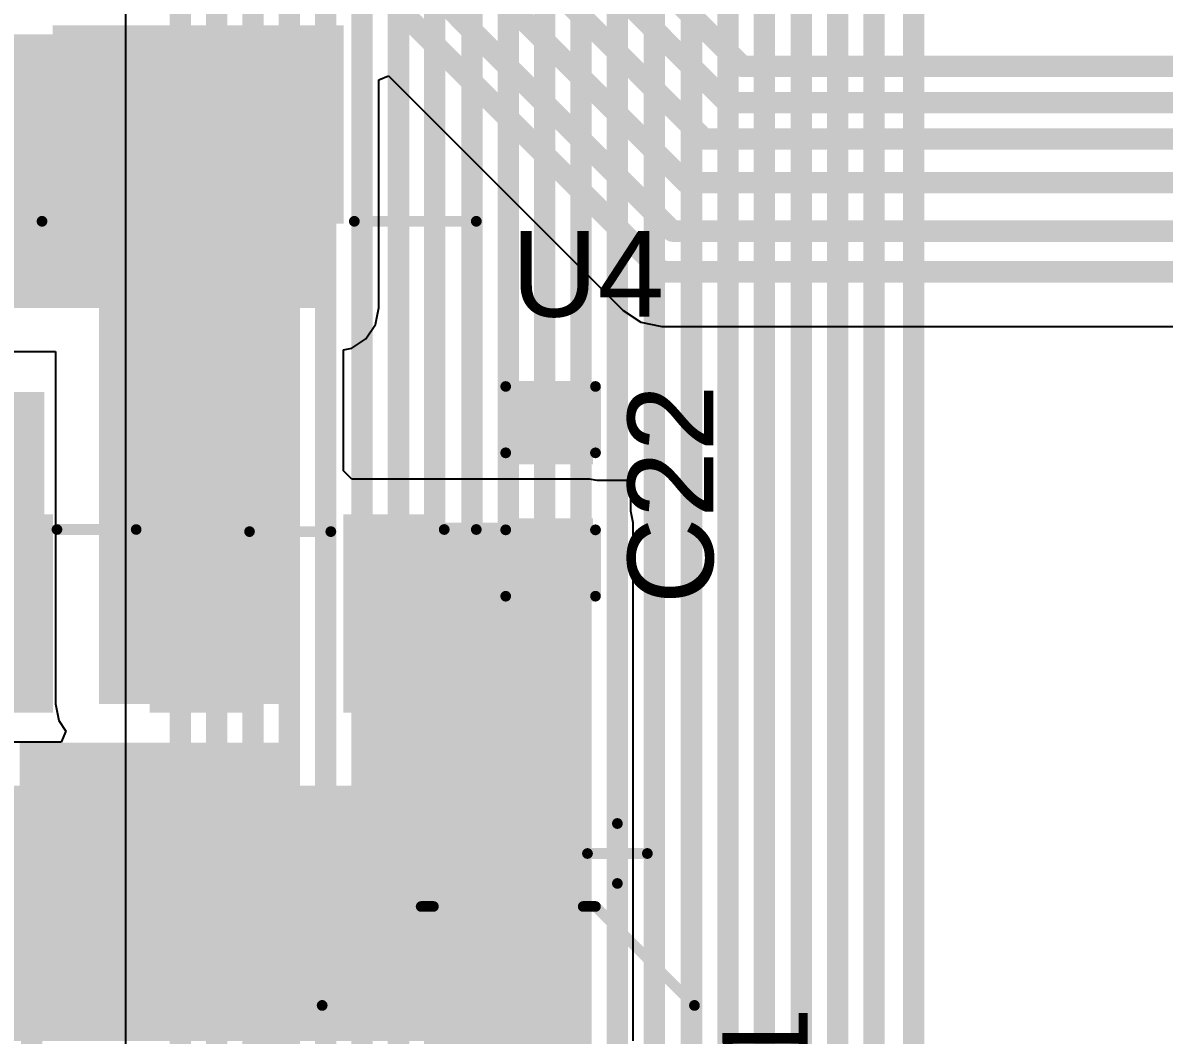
# Model space of a CAD drawing. Header units: millimetres. Extents: x -3 to 5437, y -3 to 5435.
# Drawn here: x 98.79 to 112.34, y 38.62 to 50.63 of the extents above; entities that cross this region are included whole.
import ezdxf

# ---------------------------------------------------------------- set-up
doc = ezdxf.new("R2010")
doc.units = ezdxf.units.MM
for name, color, linetype in [('BottomLayer', 5, 'Continuous'), ('TopLayer', 1, 'Continuous'), ('TopOverlay', 2, 'Continuous'), ('TopPaste', 8, 'Continuous'), ('TopSolder', 216, 'Continuous')]:
    doc.layers.add(name, color=color, linetype=linetype)
doc.styles.add('Arial', font='', dxfattribs={"height": 0.2})
doc.styles.get('Arial').set_extended_font_data('Arial')

# ---------------------------------------------------------------- blocks, each defined once
blk = doc.blocks.new('SOT_223_365')
at = {"layer": 'TopLayer'}
for points in [[(-1.625, 3.975), (1.625, 3.975), (1.625, 1.825), (-1.625, 1.825)], [(-2.775, -1.825), (-1.825, -1.825), (-1.825, -3.975), (-2.775, -3.975)], [(-0.475, -1.825), (0.475, -1.825), (0.475, -3.975), (-0.475, -3.975)], [(1.825, -1.825), (2.775, -1.825), (2.775, -3.975), (1.825, -3.975)]]:
    blk.add_hatch(color=1, dxfattribs=at).paths.add_polyline_path(points)
at = {"layer": 'TopPaste'}
for points in [[(-1.625, 3.975), (1.625, 3.975), (1.625, 1.825), (-1.625, 1.825)], [(-2.775, -1.825), (-1.825, -1.825), (-1.825, -3.975), (-2.775, -3.975)], [(-0.475, -1.825), (0.475, -1.825), (0.475, -3.975), (-0.475, -3.975)], [(1.825, -1.825), (2.775, -1.825), (2.775, -3.975), (1.825, -3.975)]]:
    blk.add_hatch(color=8, dxfattribs=at).paths.add_polyline_path(points)
at = {"layer": 'TopSolder'}
for points in [[(-1.727, 4.077), (1.727, 4.077), (1.727, 1.723), (-1.727, 1.723)], [(-2.877, -1.723), (-1.723, -1.723), (-1.723, -4.077), (-2.877, -4.077)], [(-0.577, -1.723), (0.577, -1.723), (0.577, -4.077), (-0.577, -4.077)], [(1.723, -1.723), (2.877, -1.723), (2.877, -4.077), (1.723, -4.077)]]:
    blk.add_hatch(color=216, dxfattribs=at).paths.add_polyline_path(points)
at = {"layer": 'TopOverlay', "const_width": 0.127}
for points in [[(-3.277, 1.753), (-1.854, 1.753)], [(-3.277, -1.905), (-3.277, 1.753)], [(1.854, 1.753), (3.302, 1.753)], [(3.302, -1.905), (3.302, 1.753)], [(-3.277, -1.905), (-3.023, -1.905)], [(-1.676, -1.905), (-0.737, -1.905)], [(0.61, -1.93), (1.575, -1.93)], [(2.921, -1.905), (3.302, -1.905)]]:
    blk.add_lwpolyline(points, dxfattribs=at)
at = {"layer": 'TopOverlay'}
for points, const_width in [([(-3.308, 1.753, 1), (-3.245, 1.753, 1)], 0.0635), ([(-3.308, 1.753, 1), (-3.245, 1.753, 1)], 0.0635), ([(-1.886, 1.753, 1), (-1.822, 1.753, 1)], 0.0635), ([(1.822, 1.753, 1), (1.886, 1.753, 1)], 0.0635), ([(3.27, 1.753, 1), (3.334, 1.753, 1)], 0.0635), ([(3.27, 1.753, 1), (3.334, 1.753, 1)], 0.0635), ([(-3.308, -1.905, 1), (-3.245, -1.905, 1)], 0.0635), ([(-3.308, -1.905, 1), (-3.245, -1.905, 1)], 0.0635), ([(-3.054, -1.905, 1), (-2.991, -1.905, 1)], 0.0635), ([(-1.708, -1.905, 1), (-1.645, -1.905, 1)], 0.0635), ([(-0.768, -1.905, 1), (-0.705, -1.905, 1)], 0.0635), ([(0.578, -1.93, 1), (0.641, -1.93, 1)], 0.0635), ([(1.543, -1.93, 1), (1.607, -1.93, 1)], 0.0635), ([(2.889, -1.905, 1), (2.953, -1.905, 1)], 0.0635), ([(3.27, -1.905, 1), (3.334, -1.905, 1)], 0.0635), ([(3.27, -1.905, 1), (3.334, -1.905, 1)], 0.0635), ([(-3.101, -2.819, 1), (-3.604, -2.819, 1)], 0.4), ([(-3.704, -2.819, 1), (-3.504, -2.819, 1)], 0.2), ([(-3.201, -2.819, 1), (-3.001, -2.819, 1)], 0.2)]:
    blk.add_lwpolyline(points, format="xyb", close=True, dxfattribs=dict(at, const_width=const_width))
blk = doc.blocks.new('SMA_371')
at = {"layer": 'TopLayer'}
for points in [[(-3, 1), (-1, 1), (-1, -1), (-3, -1)], [(1, 1), (3, 1), (3, -1), (1, -1)]]:
    blk.add_hatch(color=1, dxfattribs=at).paths.add_polyline_path(points)
at = {"layer": 'TopOverlay'}
for points in [[(-4.242, -1.549), (-3.075, -1.549), (-3.075, 1.55), (-4.242, 1.55)], [(-3.097, 1.041), (-2.393, 1.041), (-2.393, 1.549), (-3.097, 1.549)], [(-3.096, -1.549), (-2.392, -1.549), (-2.392, -1.067), (-3.096, -1.067)]]:
    blk.add_hatch(color=2, dxfattribs=at).paths.add_polyline_path(points)
at = {"layer": 'TopPaste'}
for points in [[(-3, 1), (-1, 1), (-1, -1), (-3, -1)], [(1, 1), (3, 1), (3, -1), (1, -1)]]:
    blk.add_hatch(color=8, dxfattribs=at).paths.add_polyline_path(points)
at = {"layer": 'TopSolder'}
for points in [[(-3.102, 1.102), (-0.898, 1.102), (-0.898, -1.102), (-3.102, -1.102)], [(0.898, 1.102), (3.102, 1.102), (3.102, -1.102), (0.898, -1.102)]]:
    blk.add_hatch(color=216, dxfattribs=at).paths.add_polyline_path(points)
at = {"layer": 'TopOverlay', "const_width": 0.254}
for points in [[(2.083, 1.408), (-2.393, 1.408)], [(2.061, 1.219), (2.061, 1.408)], [(2.061, -1.408), (2.061, -1.219)], [(2.057, -1.408), (-2.393, -1.408)]]:
    blk.add_lwpolyline(points, dxfattribs=at)
at = {"layer": 'TopOverlay', "const_width": 0.127}
for points in [[(-2.456, 1.408, 1), (-2.329, 1.408, 1)], [(1.998, 1.408, 1), (2.125, 1.408, 1)], [(2.019, 1.408, 1), (2.146, 1.408, 1)], [(1.998, 1.219, 1), (2.125, 1.219, 1)], [(1.998, -1.219, 1), (2.125, -1.219, 1)], [(-2.456, -1.408, 1), (-2.329, -1.408, 1)], [(1.994, -1.408, 1), (2.121, -1.408, 1)], [(1.998, -1.408, 1), (2.125, -1.408, 1)]]:
    blk.add_lwpolyline(points, format="xyb", close=True, dxfattribs=at)
blk = doc.blocks.new('C__0603_375')
at = {"layer": 'TopLayer'}
for points in [[(-0.381, 0.445), (-0.381, -0.445), (-1.143, -0.445), (-1.143, 0.445)], [(1.143, 0.445), (1.143, -0.445), (0.381, -0.445), (0.381, 0.445)]]:
    blk.add_hatch(color=1, dxfattribs=at).paths.add_polyline_path(points)
at = {"layer": 'TopPaste'}
for points in [[(-0.381, 0.445), (-0.381, -0.445), (-1.143, -0.445), (-1.143, 0.445)], [(1.143, 0.445), (1.143, -0.445), (0.381, -0.445), (0.381, 0.445)]]:
    blk.add_hatch(color=8, dxfattribs=at).paths.add_polyline_path(points)
at = {"layer": 'TopSolder'}
for points in [[(-0.321, 0.504), (-0.321, -0.504), (-1.203, -0.504), (-1.203, 0.504)], [(1.203, 0.504), (1.203, -0.504), (0.321, -0.504), (0.321, 0.504)]]:
    blk.add_hatch(color=216, dxfattribs=at).paths.add_polyline_path(points)
at = {"layer": 'TopOverlay', "const_width": 0.127}
for points in [[(-1.245, 0.533), (-1.245, -0.533)], [(-1.245, 0.533), (-0.457, 0.533)], [(0.457, 0.533), (1.245, 0.533)], [(1.245, 0.533), (1.245, -0.533)], [(-1.245, -0.533), (-0.457, -0.533)], [(0.457, -0.533), (1.245, -0.533)]]:
    blk.add_lwpolyline(points, dxfattribs=at)
at = {"layer": 'TopOverlay', "const_width": 0.0635}
for points in [[(-1.276, 0.533, 1), (-1.213, 0.533, 1)], [(-1.276, 0.533, 1), (-1.213, 0.533, 1)], [(-0.489, 0.533, 1), (-0.425, 0.533, 1)], [(0.425, 0.533, 1), (0.489, 0.533, 1)], [(1.213, 0.533, 1), (1.276, 0.533, 1)], [(1.213, 0.533, 1), (1.276, 0.533, 1)], [(-1.276, -0.533, 1), (-1.213, -0.533, 1)], [(-1.276, -0.533, 1), (-1.213, -0.533, 1)], [(-0.489, -0.533, 1), (-0.425, -0.533, 1)], [(0.425, -0.533, 1), (0.489, -0.533, 1)], [(1.213, -0.533, 1), (1.276, -0.533, 1)], [(1.213, -0.533, 1), (1.276, -0.533, 1)]]:
    blk.add_lwpolyline(points, format="xyb", close=True, dxfattribs=at)
blk = doc.blocks.new('RVT1E100M0405__376')
at = {"layer": 'TopLayer'}
for points in [[(-3.1, 0.8), (-0.5, 0.8), (-0.5, -0.8), (-3.1, -0.8)], [(0.5, 0.8), (3.1, 0.8), (3.1, -0.8), (0.5, -0.8)]]:
    blk.add_hatch(color=1, dxfattribs=at).paths.add_polyline_path(points)
at = {"layer": 'TopPaste'}
for points in [[(-3.1, 0.8), (-0.5, 0.8), (-0.5, -0.8), (-3.1, -0.8)], [(0.5, 0.8), (3.1, 0.8), (3.1, -0.8), (0.5, -0.8)]]:
    blk.add_hatch(color=8, dxfattribs=at).paths.add_polyline_path(points)
at = {"layer": 'TopSolder'}
for points in [[(-3.202, 0.902), (-0.398, 0.902), (-0.398, -0.902), (-3.202, -0.902)], [(0.398, 0.902), (3.202, 0.902), (3.202, -0.902), (0.398, -0.902)]]:
    blk.add_hatch(color=216, dxfattribs=at).paths.add_polyline_path(points)
at = {"layer": 'TopOverlay', "const_width": 0.127}
for points in [[(-2.115, 1.035), (-0.94, 2.21)], [(2.159, 2.21), (-0.94, 2.21)], [(2.159, 0.991), (2.159, 2.21)], [(-2.743, 0.94), (-2.743, 1.651)], [(-2.388, 1.295), (-3.099, 1.295)], [(-2.115, 0.889), (-2.115, 1.035)], [(-2.115, -1.035), (-2.115, -0.889)], [(2.159, -2.21), (2.159, -0.991)], [(-0.94, -2.21), (-2.115, -1.035)], [(2.159, -2.21), (-0.94, -2.21)]]:
    blk.add_lwpolyline(points, dxfattribs=at)
at = {"layer": 'TopOverlay', "const_width": 0.0635}
for points in [[(-0.972, 2.21, 1), (-0.908, 2.21, 1)], [(-0.972, 2.21, 1), (-0.908, 2.21, 1)], [(2.127, 2.21, 1), (2.191, 2.21, 1)], [(2.127, 2.21, 1), (2.191, 2.21, 1)], [(-2.775, 1.651, 1), (-2.711, 1.651, 1)], [(-3.131, 1.295, 1), (-3.067, 1.295, 1)], [(-2.419, 1.295, 1), (-2.356, 1.295, 1)], [(-2.146, 1.035, 1), (-2.083, 1.035, 1)], [(-2.146, 1.035, 1), (-2.083, 1.035, 1)], [(-2.775, 0.94, 1), (-2.711, 0.94, 1)], [(-2.146, 0.889, 1), (-2.083, 0.889, 1)], [(2.127, 0.991, 1), (2.191, 0.991, 1)], [(-2.146, -0.889, 1), (-2.083, -0.889, 1)], [(2.127, -0.991, 1), (2.191, -0.991, 1)], [(-2.146, -1.035, 1), (-2.083, -1.035, 1)], [(-2.146, -1.035, 1), (-2.083, -1.035, 1)], [(-0.972, -2.21, 1), (-0.908, -2.21, 1)], [(-0.972, -2.21, 1), (-0.908, -2.21, 1)], [(2.127, -2.21, 1), (2.191, -2.21, 1)], [(2.127, -2.21, 1), (2.191, -2.21, 1)]]:
    blk.add_lwpolyline(points, format="xyb", close=True, dxfattribs=at)

msp = doc.modelspace()

# ---------------------------------------------------------------- hatches: boundary and pattern name
at = {"layer": 'TopLayer'}
for points in [[(90.043, 47.247), (102.495, 47.247), (102.495, 50.495), (90.043, 50.495)], [(99.694, 42.547), (102.079, 42.547), (102.079, 49.48), (99.694, 49.48)], [(93.589, 42.547), (99.045, 42.547), (99.045, 46.247), (93.589, 46.247)], [(102.695, 38.547), (105.516, 38.547), (105.516, 44.697), (102.695, 44.697)], [(87.071, 38.547), (105.516, 38.547), (105.516, 41.577), (87.071, 41.577)]]:
    msp.add_hatch(color=1, dxfattribs=at).paths.add_polyline_path(points)

# ---------------------------------------------------------------- linework, layer by layer
at = {"layer": 'BottomLayer'}
msp.add_line((100.009, 52.83), (100.009, 23.036), dxfattribs=at)
at = {"layer": 'BottomLayer', "const_width": 0.254}
for points in [[(104.984, 12.952), (104.984, 62.755)], [(105.416, 60.249), (105.416, 12.773)], [(108.03, 11.724), (108.03, 59.837)], [(108.462, 11.545), (108.462, 55.257)], [(103.248, 13.659), (103.248, 54.202)], [(103.679, 54.051), (103.679, 13.48)], [(104.12, 54.051), (104.12, 13.31)], [(104.552, 54.051), (104.552, 13.131)], [(105.847, 54.051), (105.847, 12.595)], [(106.287, 54.051), (106.287, 12.423)], [(106.727, 54.051), (106.727, 12.253)], [(107.159, 54.051), (107.159, 12.074)], [(107.591, 54.051), (107.591, 11.896)], [(108.893, 11.013), (108.893, 53.996)], [(102.384, 14.016), (102.384, 53.845)], [(102.816, 13.838), (102.816, 53.872)], [(101.952, 14.195), (101.952, 53.666)], [(101.52, 53.456), (101.52, 14.374)], [(101.089, 14.553), (101.089, 53.277)], [(100.657, 53.099), (100.657, 14.732)], [(109.366, 10.455), (109.366, 52.794)]]:
    msp.add_lwpolyline(points, dxfattribs=at)
at = {"layer": 'TopLayer'}
for p, q in [((103.013, 49.954), (103.131, 50.003)), ((103.131, 50.003), (105.916, 47.217)), ((103.013, 47.247), (103.013, 49.954)), ((102.974, 47.049), (103.013, 47.247)), ((105.916, 47.217), (106.127, 47.077)), ((102.862, 46.881), (102.974, 47.049)), ((106.127, 47.077), (106.374, 47.027)), ((106.374, 47.027), (142.498, 47.027)), ((102.597, 46.749), (102.694, 46.768)), ((102.694, 46.768), (102.862, 46.881)), ((90.043, 46.729), (99.176, 46.729)), ((99.176, 46.729), (99.176, 42.547)), ((102.597, 45.314), (102.597, 46.749)), ((102.695, 45.215), (102.597, 45.314)), ((105.516, 45.215), (102.695, 45.215)), ((105.607, 45.197), (105.516, 45.215)), ((106.006, 45.197), (105.607, 45.197)), ((106.006, 44.836), (106.006, 45.197)), ((106.034, 44.697), (106.006, 44.836)), ((106.034, 38.547), (106.034, 44.697)), ((99.176, 42.547), (99.216, 42.349)), ((99.216, 42.349), (99.3, 42.222)), ((99.3, 42.222), (99.245, 42.095)), ((99.245, 42.095), (90.779, 42.095))]:
    msp.add_line(p, q, dxfattribs=at)
at = {"layer": 'TopLayer', "const_width": 0.254}
for points in [[(101.471, 53.927), (106.664, 48.733)], [(101.395, 53.265), (106.501, 48.158)], [(101.268, 52.781), (106.374, 47.675)], [(105.464, 51.98), (107.331, 50.114)], [(104.971, 51.863), (106.592, 50.241)], [(104.471, 51.657), (106.878, 49.25)], [(106.592, 50.241), (107.152, 49.682)], [(107.331, 50.114), (119.669, 50.114)], [(107.152, 49.682), (118.809, 49.682)], [(106.878, 49.25), (118.988, 49.25)], [(106.664, 48.733), (136.609, 48.733)], [(106.501, 48.158), (140.658, 48.158)], [(106.374, 47.675), (142.498, 47.675)]]:
    msp.add_lwpolyline(points, dxfattribs=at)
at = {"layer": 'TopLayer', "const_width": 0.127}
for points in [[(106.529, 50.241, 1), (106.656, 50.241, 1)], [(106.529, 50.241, 1), (106.656, 50.241, 1)], [(107.267, 50.114, 1), (107.394, 50.114, 1)], [(107.267, 50.114, 1), (107.394, 50.114, 1)], [(107.088, 49.682, 1), (107.215, 49.682, 1)], [(107.088, 49.682, 1), (107.215, 49.682, 1)], [(106.814, 49.25, 1), (106.941, 49.25, 1)], [(106.814, 49.25, 1), (106.941, 49.25, 1)], [(106.601, 48.733, 1), (106.728, 48.733, 1)], [(106.601, 48.733, 1), (106.728, 48.733, 1)], [(106.438, 48.158, 1), (106.565, 48.158, 1)], [(106.438, 48.158, 1), (106.565, 48.158, 1)], [(106.311, 47.675, 1), (106.438, 47.675, 1)], [(106.311, 47.675, 1), (106.438, 47.675, 1)]]:
    msp.add_lwpolyline(points, format="xyb", close=True, dxfattribs=at)

# ---------------------------------------------------------------- block references
msp.add_blockref('SOT_223_365', (100.87, 46.522))
for name, p, rotation in [('C__0603_375', (105.054, 45.07), 90), ('SMA_371', (100.301, 37.847), 270), ('RVT1E100M0405__376', (104.552, 38.029), 270)]:
    msp.add_blockref(name, p, dxfattribs=dict(rotation=rotation))

# ---------------------------------------------------------------- texts
at = {"layer": 'TopOverlay', "style": 'Arial'}
msp.add_text('U4', height=1.016, dxfattribs=at).set_placement((104.589, 47.143))
for s, p in [('C22', (106.985, 43.731)), ('C21', (108.108, 36.344))]:
    msp.add_text(s, height=1.016, rotation=90, dxfattribs=at).set_placement(p)

doc.saveas('drawing.dxf')
